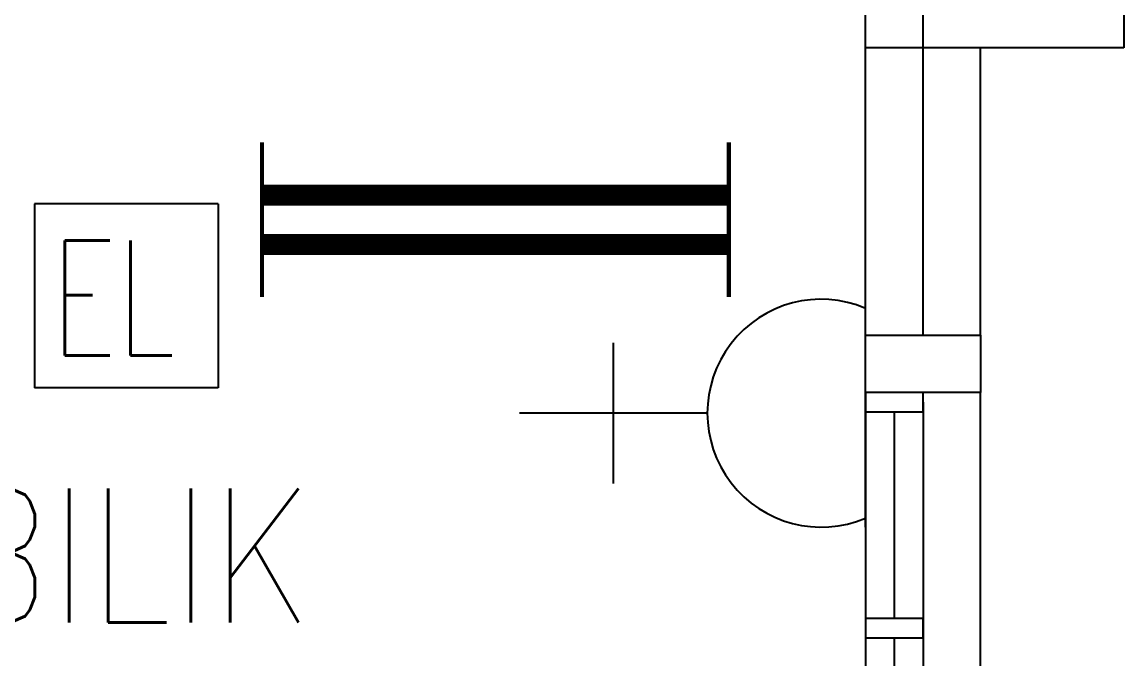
# Model space of a CAD drawing. Header units: inches. Extents: x 16928 to 514628, y -1471 to 241387.
# Drawn here: x 66934 to 69814, y 53990 to 55653 of the extents above; entities that cross this region are included whole.
import ezdxf
from ezdxf.enums import TextEntityAlignment as Align

# ---------------------------------------------------------------- set-up
doc = ezdxf.new("R2010")
doc.units = ezdxf.units.IN
doc.header["$MEASUREMENT"] = 0
for name, color, linetype in [('dxt_text', 4, 'Continuous'), ('ELECT', 6, 'Continuous'), ('FITTING', 8, 'Continuous'), ('LW', 2, 'Continuous'), ('TB', 8, 'Continuous'), ('WALL', 1, 'Continuous'), ('WIN', 9, 'Continuous')]:
    doc.layers.add(name, color=color, linetype=linetype)
doc.layers.add('t3', color=8, linetype='Continuous', lineweight=25)
doc.styles.add('LAILA', font='romans.shx', dxfattribs={"width": 0.85})
doc.styles.add('ROMANS', font='ROMANS', dxfattribs={"width": 0.7})

# ---------------------------------------------------------------- blocks, each defined once
blk = doc.blocks.new('1 X 8W EL')
at = {"layer": 'ELECT', "color": 6}
for p, q in [((-240, 240), (-240, -240)), ((240, 240), (-240, 240)), ((240, 240), (240, -240)), ((240, -240), (-240, -240))]:
    blk.add_line(p, q, dxfattribs=at)
at = {"layer": 'ELECT', "color": 6, "style": 'ROMANS', "width": 0.7}
blk.add_text('EL', height=300, dxfattribs=at).set_placement((-196.2, -155.6))
blk = doc.blocks.new('YBC 2X36')
at = {"layer": 'FITTING', "color": 3}
for points, const_width in [([(-610, 200.9), (-610, -74.3)], 10.9), ([(610, 200.9), (610, -84.2)], 10.9), ([(-610, 63.3), (610, 63.3)], 54.6), ([(-610, 72.1), (-610, -203.2)], 10.9), ([(610, 72.1), (610, -203.2)], 10.9), ([(-610, -65.5), (610, -65.5)], 54.6)]:
    blk.add_lwpolyline(points, dxfattribs=dict(at, const_width=const_width))
blk = doc.blocks.new('13A SSO 300mm')
at = {"layer": 'ELECT', "color": 6}
for p, q in [((0, 413.8), (0, 904.4)), ((-184, 659.1), (184, 659.1)), ((-297.4, 0), (297.4, 0))]:
    blk.add_line(p, q, dxfattribs=at)
blk.add_arc((0, 116.3), 297.4, 336.9763, 203.0237, dxfattribs=at)

msp = doc.modelspace()

# ---------------------------------------------------------------- linework, layer by layer
at = {"layer": 'LW'}
for p, q in [((69438.6, 54835.5), (69438.6, 55585.5)), ((69438.6, 51685.5), (69438.6, 54685.5))]:
    msp.add_line(p, q, dxfattribs=at)
at = {"layer": 'WALL'}
for p, q in [((69813.6, 56785.5), (69813.6, 55585.5)), ((69138.6, 54685.5), (69138.6, 56260.5)), ((69288.6, 54835.5), (69288.6, 56260.5)), ((69813.6, 55585.5), (69138.6, 55585.5)), ((69813.6, 55585.5), (69138.6, 55585.5))]:
    msp.add_line(p, q, dxfattribs=at)
msp.add_lwpolyline([(69138.6, 54685.5), (69138.6, 54835.5), (69438.6, 54835.5), (69438.6, 54685.5)], close=True, dxfattribs=at)
at = {"layer": 'WIN'}
for p, q in [((69138.6, 54685.5), (69138.6, 51685.5)), ((69288.6, 54660.5), (69288.6, 51710.5)), ((69213.6, 54095.5), (69213.6, 54635.5)), ((69213.6, 53505.5), (69213.6, 54045.5))]:
    msp.add_line(p, q, dxfattribs=at)
for points in [[(69288.6, 54635.5), (69288.6, 54685.5), (69138.6, 54685.5), (69138.6, 54635.5)], [(69288.6, 54045.5), (69288.6, 54095.5), (69138.6, 54095.5), (69138.6, 54045.5)]]:
    msp.add_lwpolyline(points, close=True, dxfattribs=at)

# ---------------------------------------------------------------- block references
at = {"layer": 'dxt_text'}
for name, p in [('YBC 2X36', (68171.3, 55138)), ('1 X 8W EL', (67206.5, 54938.1))]:
    msp.add_blockref(name, p, dxfattribs=at)
at = {"layer": 'TB', "color": 6, "linetype": 'Continuous', "rotation": 90}
msp.add_blockref('13A SSO 300mm', (69138.6, 54631.9), dxfattribs=at)

# ---------------------------------------------------------------- texts
at = {"layer": 't3', "style": 'LAILA', "width": 0.85}
msp.add_text('BILIK', height=350, dxfattribs=at).set_placement((66738.2, 54435.2), align=Align.TOP_LEFT)

doc.saveas('drawing.dxf')
